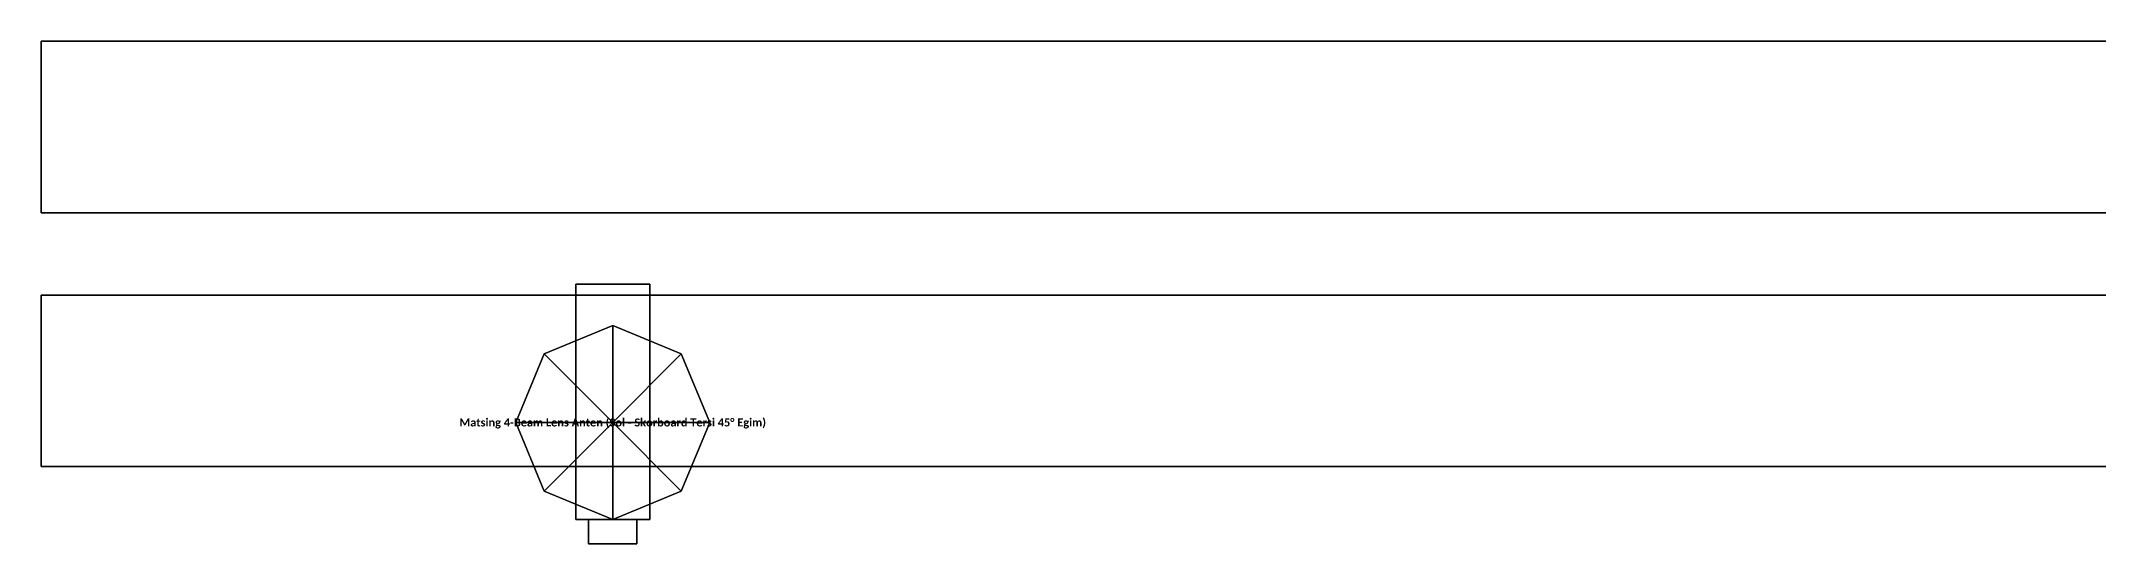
# Model space of a CAD drawing. Header units: millimetres. Extents: x -25000 to 25000, y -60388 to 35000.
# Drawn here: x -25000 to -7000, y -1975 to 2420 of the extents above; entities that cross this region are included whole.
import ezdxf
from ezdxf.enums import TextEntityAlignment as Align

# ---------------------------------------------------------------- set-up
doc = ezdxf.new("R2010")
doc.units = ezdxf.units.MM
for name, color, linetype in [('EKP_ANTEN_TASIYICI_KOL', 141, 'CONTINUOUS'), ('EKP_MATSING_ANTEN', 2, 'CONTINUOUS'), ('MONTAJ_BORULARI', 2, 'CONTINUOUS')]:
    doc.layers.add(name, color=color, linetype=linetype)
doc.styles.get("Standard").update_dxf_attribs({"font": 'calibrib.ttf'})

msp = doc.modelspace()

# ---------------------------------------------------------------- linework, layer by layer
at = {"layer": 'EKP_ANTEN_TASIYICI_KOL'}
for p, q in [((-19676, 295, 15035), (-20324, 295, 15035)), ((-20324, 295, 15035), (-20324, -1763, 15035)), ((-19676, 295, 19850), (-20324, 295, 19850)), ((-20324, 295, 19850), (-20324, -1763, 19850)), ((-20324, 295, 15035), (-20324, 295, 19850)), ((-19676, -1763, 15035), (-19676, 295, 15035)), ((-19676, -1763, 19850), (-19676, 295, 19850)), ((-19676, 295, 15035), (-19676, 295, 19850)), ((-20324, -1763, 15035), (-19676, -1763, 15035)), ((-20324, -1763, 19850), (-19676, -1763, 19850)), ((-20324, -1763, 15035), (-20324, -1763, 19850)), ((-19676, -1763, 15035), (-19676, -1763, 19850))]:
    msp.add_line(p, q, dxfattribs=at)
for points in [[(-20324, -1763, 15035), (-19676, -1763, 15035), (-19676, 295, 15035), (-20324, 295, 15035)], [(-20324, -1763, 19850), (-19676, -1763, 19850), (-19676, 295, 19850), (-20324, 295, 19850)], [(-20324, 295, 15035), (-19676, 295, 15035), (-19676, 295, 19850), (-20324, 295, 19850)], [(-20324, -1763, 15035), (-20324, 295, 15035), (-20324, 295, 19850), (-20324, -1763, 19850)], [(-19676, -1763, 15035), (-19676, 295, 15035), (-19676, 295, 19850), (-19676, -1763, 19850)], [(-20324, -1763, 15035), (-19676, -1763, 15035), (-19676, -1763, 19850), (-20324, -1763, 19850)]]:
    msp.add_3dface(points, dxfattribs=at)
at = {"layer": 'EKP_MATSING_ANTEN'}
for p, q in [((-20000, -65, 15035), (-20600, -314, 15035)), ((-20000, -65, 16734), (-20600, -314, 16734)), ((-19400, -314, 15035), (-20000, -65, 15035)), ((-19400, -314, 16734), (-20000, -65, 16734)), ((-20000, -65, 15035), (-20000, -65, 16734)), ((-20600, -314, 15035), (-20849, -914, 15035)), ((-20600, -314, 16734), (-20849, -914, 16734)), ((-20600, -314, 15035), (-20600, -314, 16734)), ((-19151, -914, 15035), (-19400, -314, 15035)), ((-19151, -914, 16734), (-19400, -314, 16734)), ((-19400, -314, 15035), (-19400, -314, 16734)), ((-20849, -914, 15035), (-20600, -1514, 15035)), ((-20849, -914, 16734), (-20600, -1514, 16734)), ((-20849, -914, 15035), (-20849, -914, 16734)), ((-19400, -1514, 15035), (-19151, -914, 15035)), ((-19400, -1514, 16734), (-19151, -914, 16734)), ((-19151, -914, 15035), (-19151, -914, 16734)), ((-20600, -1514, 15035), (-20000, -1763, 15035)), ((-20600, -1514, 16734), (-20000, -1763, 16734)), ((-20600, -1514, 15035), (-20600, -1514, 16734)), ((-20000, -1763, 15035), (-19400, -1514, 15035)), ((-20000, -1763, 16734), (-19400, -1514, 16734)), ((-19400, -1514, 15035), (-19400, -1514, 16734)), ((-19788, -1763, 15205), (-20212, -1763, 15205)), ((-20212, -1763, 15205), (-20212, -1975, 15205)), ((-19788, -1763, 16564), (-20212, -1763, 16564)), ((-20212, -1763, 16564), (-20212, -1975, 16564)), ((-20212, -1763, 15205), (-20212, -1763, 16564)), ((-20000, -1763, 15035), (-20000, -1763, 16734)), ((-19788, -1975, 15205), (-19788, -1763, 15205)), ((-19788, -1975, 16564), (-19788, -1763, 16564)), ((-19788, -1763, 15205), (-19788, -1763, 16564)), ((-20212, -1975, 15205), (-19788, -1975, 15205)), ((-20212, -1975, 16564), (-19788, -1975, 16564)), ((-20212, -1975, 15205), (-20212, -1975, 16564)), ((-19788, -1975, 15205), (-19788, -1975, 16564))]:
    msp.add_line(p, q, dxfattribs=at)
for points in [[(-20000, -65, 15035), (-20600, -314, 15035), (-20600, -314, 16734), (-20000, -65, 16734)], [(-20000, -914, 15035), (-20000, -65, 15035), (-20600, -314, 15035)], [(-20000, -914, 16734), (-20000, -65, 16734), (-20600, -314, 16734)], [(-19400, -314, 15035), (-20000, -65, 15035), (-20000, -65, 16734), (-19400, -314, 16734)], [(-20000, -914, 15035), (-19400, -314, 15035), (-20000, -65, 15035)], [(-20000, -914, 16734), (-19400, -314, 16734), (-20000, -65, 16734)], [(-20600, -314, 15035), (-20849, -914, 15035), (-20849, -914, 16734), (-20600, -314, 16734)], [(-20000, -914, 15035), (-20600, -314, 15035), (-20849, -914, 15035)], [(-20000, -914, 16734), (-20600, -314, 16734), (-20849, -914, 16734)], [(-20000, -914, 15035), (-19151, -914, 15035), (-19400, -314, 15035)], [(-20000, -914, 16734), (-19151, -914, 16734), (-19400, -314, 16734)], [(-19151, -914, 15035), (-19400, -314, 15035), (-19400, -314, 16734), (-19151, -914, 16734)], [(-20849, -914, 15035), (-20600, -1514, 15035), (-20600, -1514, 16734), (-20849, -914, 16734)], [(-20000, -914, 15035), (-20849, -914, 15035), (-20600, -1514, 15035)], [(-20000, -914, 16734), (-20849, -914, 16734), (-20600, -1514, 16734)], [(-20000, -914, 15035), (-20600, -1514, 15035), (-20000, -1763, 15035)], [(-20000, -914, 16734), (-20600, -1514, 16734), (-20000, -1763, 16734)], [(-20000, -914, 15035), (-20000, -1763, 15035), (-19400, -1514, 15035)], [(-20000, -914, 16734), (-20000, -1763, 16734), (-19400, -1514, 16734)], [(-20000, -914, 15035), (-19400, -1514, 15035), (-19151, -914, 15035)], [(-20000, -914, 16734), (-19400, -1514, 16734), (-19151, -914, 16734)], [(-19400, -1514, 15035), (-19151, -914, 15035), (-19151, -914, 16734), (-19400, -1514, 16734)], [(-20600, -1514, 15035), (-20000, -1763, 15035), (-20000, -1763, 16734), (-20600, -1514, 16734)], [(-20000, -1763, 15035), (-19400, -1514, 15035), (-19400, -1514, 16734), (-20000, -1763, 16734)], [(-20212, -1975, 15205), (-19788, -1975, 15205), (-19788, -1763, 15205), (-20212, -1763, 15205)], [(-20212, -1975, 16564), (-19788, -1975, 16564), (-19788, -1763, 16564), (-20212, -1763, 16564)], [(-20212, -1763, 15205), (-19788, -1763, 15205), (-19788, -1763, 16564), (-20212, -1763, 16564)], [(-20212, -1975, 15205), (-20212, -1763, 15205), (-20212, -1763, 16564), (-20212, -1975, 16564)], [(-19788, -1975, 15205), (-19788, -1763, 15205), (-19788, -1763, 16564), (-19788, -1975, 16564)], [(-20212, -1975, 15205), (-19788, -1975, 15205), (-19788, -1975, 16564), (-20212, -1975, 16564)]]:
    msp.add_3dface(points, dxfattribs=at)
at = {"layer": 'MONTAJ_BORULARI'}
for p, q in [((25000, 2420, -1700), (-25000, 2420, -1700)), ((-25000, 2420, -1700), (-25000, 920, -1700)), ((25000, 2420, -200), (-25000, 2420, -200)), ((-25000, 2420, -200), (-25000, 920, -200)), ((-25000, 2420, -1700), (-25000, 2420, -200)), ((-25000, 920, -1700), (25000, 920, -1700)), ((-25000, 920, -200), (25000, 920, -200)), ((-25000, 920, -1700), (-25000, 920, -200)), ((25000, 200, -1700), (-25000, 200, -1700)), ((-25000, 200, -1700), (-25000, -1300, -1700)), ((25000, 200, -200), (-25000, 200, -200)), ((-25000, 200, -200), (-25000, -1300, -200)), ((-25000, 200, -1700), (-25000, 200, -200)), ((-25000, -1300, -1700), (25000, -1300, -1700)), ((-25000, -1300, -200), (25000, -1300, -200)), ((-25000, -1300, -1700), (-25000, -1300, -200))]:
    msp.add_line(p, q, dxfattribs=at)
for points in [[(-25000, 920, -1700), (25000, 920, -1700), (25000, 2420, -1700), (-25000, 2420, -1700)], [(-25000, 920, -200), (25000, 920, -200), (25000, 2420, -200), (-25000, 2420, -200)], [(-25000, 2420, -1700), (25000, 2420, -1700), (25000, 2420, -200), (-25000, 2420, -200)], [(-25000, 920, -1700), (-25000, 2420, -1700), (-25000, 2420, -200), (-25000, 920, -200)], [(-25000, 920, -1700), (25000, 920, -1700), (25000, 920, -200), (-25000, 920, -200)], [(-25000, -1300, -1700), (25000, -1300, -1700), (25000, 200, -1700), (-25000, 200, -1700)], [(-25000, -1300, -200), (25000, -1300, -200), (25000, 200, -200), (-25000, 200, -200)], [(-25000, 200, -1700), (25000, 200, -1700), (25000, 200, -200), (-25000, 200, -200)], [(-25000, -1300, -1700), (-25000, 200, -1700), (-25000, 200, -200), (-25000, -1300, -200)], [(-25000, -1300, -1700), (25000, -1300, -1700), (25000, -1300, -200), (-25000, -1300, -200)]]:
    msp.add_3dface(points, dxfattribs=at)

# ---------------------------------------------------------------- texts
at = {"layer": 'EKP_MATSING_ANTEN'}
msp.add_text('Matsing 4-Beam Lens Anten (Sol - Skorboard Tersi 45° Egim)', height=70, dxfattribs=at).set_placement((-20000, -914), align=Align.MIDDLE_CENTER)

doc.saveas('drawing.dxf')
